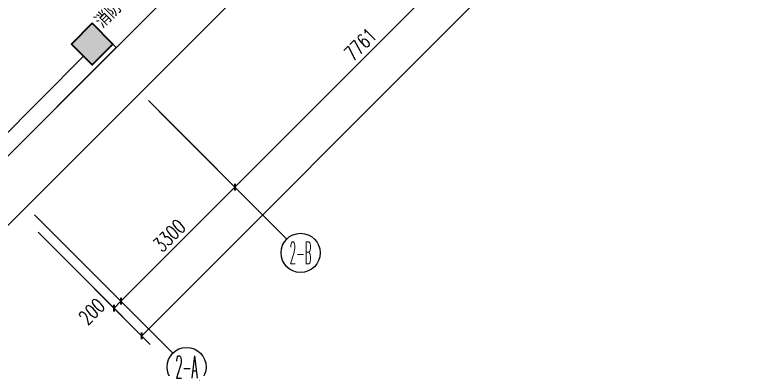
# Model space of a CAD drawing. Extents: x 815029915 to 815825525, y 579155098 to 579748855.
# Drawn here: x 815234161 to 815249158, y 579428713 to 579435962 of the extents above; entities that cross this region are included whole.
import ezdxf
from ezdxf.enums import TextEntityAlignment as Align

# ---------------------------------------------------------------- set-up
doc = ezdxf.new("R2010")
doc.units = 0
doc.header["$LTSCALE"] = 100
doc.header["$MEASUREMENT"] = 0
for name, color, linetype in [('AXIS', 3, 'Continuous'), ('AXIS_TEXT', 7, 'Continuous'), ('COLUMN', 9, 'Continuous'), ('GROUND', 2, 'Continuous'), ('PUB_TEXT', 7, 'Continuous'), ('WALL', 9, 'Continuous')]:
    doc.layers.add(name, color=color, linetype=linetype)
doc.layers.add('柱填充', color=9, linetype='Continuous', lineweight=18)
doc.layers.add('砼柱', color=2, linetype='Continuous', lineweight=35)
doc.styles.add('_TCH_AXIS', font='COMPLEX', dxfattribs={"bigfont": 'GBCBIG'})
doc.styles.add('_TCH_DIM_T3', font='SIMPLEX', dxfattribs={"width": 0.705882, "bigfont": 'GBCBIG'})
doc.styles.add('COMPLEX', font='COMPLEX')
doc.styles.add('宋体-TK', font='', dxfattribs={"width": 0.8})
doc.styles.get('宋体-TK').set_extended_font_data('SimSun')
doc.dimstyles.new('_TCH_ARCH-100', dxfattribs={"dimscale": 100, "dimtxt": 2.975, "dimasz": 1, "dimexe": 2.5, "dimexo": 3, "dimgap": 1, "dimtad": 1, "dimdec": 0, "dimzin": 0, "dimdsep": 46, "dimtxsty": '_TCH_DIM_T3', "dimblk": 'ARCHTICK', "dimcen": 0.09, "dimclrt": 7, "dimazin": 2, "dimtfac": 1, "dimtdec": 0, "dimtix": 1, "dimtmove": 2, "dimatfit": 3, "dimfxl": 0, "dimtolj": 1, "dimtzin": 0, "dimarcsym": 0})

# ---------------------------------------------------------------- blocks, each defined once
blk = doc.blocks.new('_AXISO')
blk.add_circle((0, 0), 0.5)
at = {"layer": 'AXIS_TEXT', "style": 'COMPLEX', "width": 1.041667}
blk.add_attdef('A', text='', height=0.56, dxfattribs=at).set_placement((-0.25, -0.28), (0.25, -0.28), align=Align.FIT)
blk = doc.blocks.new('_ArchTick')
at = {"color": 0, "linetype": 'ByBlock', "const_width": 0.4}
blk.add_lwpolyline([(-0.5, -0.5), (0.5, 0.5)], dxfattribs=at)
blk = doc.blocks.new('*D244')
at = {"layer": 'AXIS', "color": 0, "lineweight": -2, "transparency": 16777216}
for p, q in [((815249559, 579446438), (815251857, 579444140)), ((815236761, 579429397), (815251680, 579444317)), ((815234639, 579431518), (815236937, 579429220))]:
    blk.add_line(p, q, dxfattribs=at)
at = {"layer": 'Defpoints', "color": 0, "transparency": 16777216}
for p in [(815249347, 579446650), (815251680, 579444317), (815234427, 579431730)]:
    blk.add_point(p, dxfattribs=at)
at = {"layer": 'AXIS', "color": 0, "lineweight": -2, "transparency": 16777216, "xscale": 100, "yscale": 100, "zscale": 100}
for p, rotation in [((815251680, 579444317), 44.99999999977111), ((815236761, 579429397), 224.9999999997711)]:
    blk.add_blockref('_ArchTick', p, dxfattribs=dict(at, rotation=rotation))
at = {"layer": 'AXIS', "color": 7, "transparency": 16777216, "insert": (815244045, 579437033), "char_height": 297.5, "attachment_point": 5, "rotation": 45, "style": '_TCH_DIM_T3'}
blk.add_mtext('\\A1;21100', dxfattribs=at)
blk = doc.blocks.new('*D245')
at = {"layer": 'AXIS', "color": 0, "lineweight": -2, "transparency": 16777216}
for p, q in [((815234781, 579431660), (815236513, 579429927)), ((815234639, 579431518), (815236372, 579429786)), ((815236195, 579429963), (815236336, 579430104))]:
    blk.add_line(p, q, dxfattribs=at)
at = {"layer": 'Defpoints', "color": 0, "transparency": 16777216}
for p in [(815234568, 579431872), (815234427, 579431730), (815236336, 579430104)]:
    blk.add_point(p, dxfattribs=at)
at = {"layer": 'AXIS', "color": 0, "lineweight": -2, "transparency": 16777216, "xscale": 100, "yscale": 100, "zscale": 100}
for p, rotation in [((815236336, 579430104), 45), ((815236195, 579429963), 225)]:
    blk.add_blockref('_ArchTick', p, dxfattribs=dict(at, rotation=rotation))
at = {"layer": 'AXIS', "color": 7, "transparency": 16777216, "insert": (815235739, 579429895), "char_height": 297.5, "attachment_point": 5, "rotation": 45, "style": '_TCH_DIM_T3'}
blk.add_mtext('\\A1;200', dxfattribs=at)
blk = doc.blocks.new('*D246')
at = {"layer": 'AXIS', "color": 0, "lineweight": -2, "transparency": 16777216}
for p, q in [((815237114, 579433993), (815238846, 579432261)), ((815236336, 579430104), (815238670, 579432437)), ((815234781, 579431660), (815236513, 579429927))]:
    blk.add_line(p, q, dxfattribs=at)
at = {"layer": 'Defpoints', "color": 0, "transparency": 16777216}
for p in [(815236902, 579434205), (815238670, 579432437), (815234568, 579431872)]:
    blk.add_point(p, dxfattribs=at)
at = {"layer": 'AXIS', "color": 0, "lineweight": -2, "transparency": 16777216, "xscale": 100, "yscale": 100, "zscale": 100}
for p, rotation in [((815238670, 579432437), 45), ((815236336, 579430104), 225)]:
    blk.add_blockref('_ArchTick', p, dxfattribs=dict(at, rotation=rotation))
at = {"layer": 'AXIS', "color": 7, "transparency": 16777216, "insert": (815237327, 579431447), "char_height": 297.5, "attachment_point": 5, "rotation": 45, "style": '_TCH_DIM_T3'}
blk.add_mtext('\\A1;3300', dxfattribs=at)
blk = doc.blocks.new('*D247')
at = {"layer": 'AXIS', "color": 0, "lineweight": -2, "transparency": 16777216}
for p, q in [((815242602, 579439481), (815244334, 579437749)), ((815238670, 579432437), (815244158, 579437925)), ((815237114, 579433993), (815238846, 579432261))]:
    blk.add_line(p, q, dxfattribs=at)
at = {"layer": 'Defpoints', "color": 0, "transparency": 16777216}
for p in [(815242390, 579439693), (815244158, 579437925), (815236902, 579434205)]:
    blk.add_point(p, dxfattribs=at)
at = {"layer": 'AXIS', "color": 0, "lineweight": -2, "transparency": 16777216, "xscale": 100, "yscale": 100, "zscale": 100}
for p, rotation in [((815244158, 579437925), 44.99999999937771), ((815238670, 579432437), 224.9999999993777)]:
    blk.add_blockref('_ArchTick', p, dxfattribs=dict(at, rotation=rotation))
at = {"layer": 'AXIS', "color": 7, "transparency": 16777216, "insert": (815241238, 579435357), "char_height": 297.5, "attachment_point": 5, "rotation": 45, "style": '_TCH_DIM_T3'}
blk.add_mtext('\\A1;7761', dxfattribs=at)

msp = doc.modelspace()

# ---------------------------------------------------------------- hatches: boundary and pattern name
at = {"layer": '柱填充', "lineweight": 18}
msp.add_hatch(color=250, dxfattribs=at).paths.add_polyline_path([(815235746.9, 579435785.5), (815235322.6, 579435361.2), (815235746.9, 579434936.9), (815236171.2, 579435361.2)])

# ---------------------------------------------------------------- linework, layer by layer
msp.add_line((815233553.9, 579432603.5), (815242322.1, 579441371.6))
at = {"layer": 'AXIS'}
for p, q in [((815236901.9, 579434205.3), (815239730.4, 579431376.8)), ((815234568.5, 579431871.8), (815237396.9, 579429043.4))]:
    msp.add_line(p, q, dxfattribs=at)
at = {"layer": 'COLUMN'}
msp.add_lwpolyline([(815235746.7, 579434936.7), (815236170.9, 579435361), (815235746.7, 579435785.2), (815235322.4, 579435361)], close=True, dxfattribs=at)
at = {"layer": 'GROUND'}
for points in [[(815206530.5, 579462879.6), (815225705.1, 579443705.1), (815223371.6, 579441371.6), (815233553.9, 579431189.3), (815243736.3, 579441371.6), (815239705.8, 579445402.1), (815245857.6, 579451554), (815219341.1, 579478070.5), (815215734.9, 579474464.2)], [(815205530.5, 579465293.9), (815227119.3, 579443705.1), (815224785.8, 579441371.6), (815233553.9, 579432603.5), (815242322.1, 579441371.6), (815238291.6, 579445402.1), (815244443.4, 579451554), (815219341.1, 579476656.2), (815215734.9, 579473050)]]:
    msp.add_lwpolyline(points, dxfattribs=at)
at = {"layer": 'WALL'}
for p, q in [((815236241.2, 579435290.7), (815233553.9, 579432603.5)), ((815235569.4, 579435113.9), (815233801.9, 579433346.4))]:
    msp.add_line(p, q, dxfattribs=at)
msp.add_lwpolyline([(815236241.2, 579435290.7), (815236170.9, 579435361)], dxfattribs=at)
at = {"layer": '砼柱', "color": 3, "lineweight": 35}
msp.add_lwpolyline([(815235746.9, 579435785.5), (815235322.6, 579435361.2), (815235746.9, 579434936.9), (815236171.2, 579435361.2)], close=True, dxfattribs=at)

# ---------------------------------------------------------------- block references
at = {"layer": 'AXIS'}
ref = msp.add_blockref('_AXISO', (815240013.2, 579431094), dxfattribs=dict(at, xscale=800, yscale=800, zscale=800))
ref.add_attrib('A', '2-B', dxfattribs={"color": 7, "height": 452.55, "style": '_TCH_AXIS', "width": 0.333333}).set_placement((815239786.9, 579430867.7), (815240239.5, 579430867.7), align=Align.FIT)
ref = msp.add_blockref('_AXISO', (815237679.8, 579428760.5), dxfattribs=dict(at, xscale=800, yscale=800, zscale=800))
ref.add_attrib('A', '2-A', dxfattribs={"color": 7, "height": 452.55, "style": '_TCH_AXIS', "width": 0.328125}).set_placement((815237453.5, 579428534.3), (815237906, 579428534.3), align=Align.FIT)

# ---------------------------------------------------------------- texts
at = {"layer": 'PUB_TEXT', "style": '宋体-TK', "width": 0.8}
msp.add_text('消防救援窗', height=264.35, rotation=45, dxfattribs=at).set_placement((815235955.6, 579435681.2))

# ---------------------------------------------------------------- dimensions: what is measured, and where the dimension line sits
at = {"layer": 'AXIS'}
for p1, p2, distance, picture, middle in [((815234427.1, 579431730.4), (815249347, 579446650.3), -3300, '*D244', (815244044.6, 579437032.8)), ((815236901.9, 579434205.3), (815242389.8, 579439693.1), -2500, '*D247', (815241237.7, 579435357.3)), ((815234568.5, 579431871.8), (815236901.9, 579434205.3), -2500, '*D246', (815237327.1, 579431446.7))]:
    dim = msp.add_aligned_dim(p1=p1, p2=p2, distance=distance, dimstyle='_TCH_ARCH-100', dxfattribs=at)
    dim.commit()
    dim.dimension.update_dxf_attribs({"geometry": picture, "text_midpoint": middle})
dim = msp.add_linear_dim(base=(815236336.2, 579430104), p1=(815234427.1, 579431730.4), p2=(815234568.5, 579431871.8), angle=45, dimstyle='_TCH_ARCH-100', dxfattribs=at)
dim.commit()
dim.dimension.update_dxf_attribs({"geometry": '*D245', "text_midpoint": (815235738.7, 579429895.4), "dimtype": 161})

doc.saveas('drawing.dxf')
